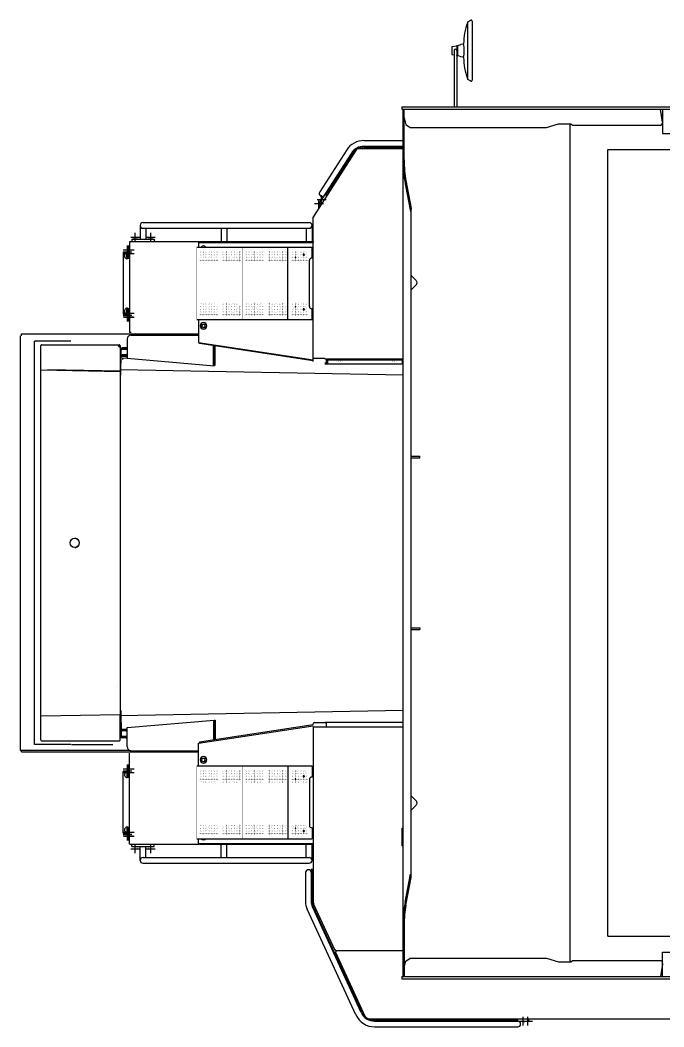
# Model space of a CAD drawing. Extents: x -633 to 241, y -1 to 752.
# Drawn here: x -196.3 to -50.2, y 380.2 to 608.6 of the extents above; entities that cross this region are included whole.
import ezdxf

# ---------------------------------------------------------------- set-up
doc = ezdxf.new("R2010")
doc.units = 0
doc.header["$LTSCALE"] = 48
doc.header["$PDMODE"] = 2
doc.header["$PDSIZE"] = -0.01
doc.linetypes.add('CENTERLINE', pattern=[1.25, 1, -0.0625, 0.125, -0.0625])
doc.linetypes.add('PHANTOM', pattern=[1.1875, 0.75, -0.0625, 0.125, -0.0625, 0.125, -0.0625])
for name, color, linetype in [('0A537428______2_____', 1, 'CONTINUOUS'), ('0A537428______3_____', 1, 'CONTINUOUS'), ('0A537428____________', 1, 'CONTINUOUS'), ('10', 7, 'CONTINUOUS')]:
    doc.layers.add(name, color=color, linetype=linetype)

# ---------------------------------------------------------------- blocks, each defined once
blk = doc.blocks.new('*U243')
at = {"layer": '0A537428______2_____', "color": 6, "linetype": 'CONTINUOUS'}
blk.add_circle((0, 0), 1, dxfattribs=at)
blk = doc.blocks.new('*U242', base_point=(23.00992, 26.580971))
at = {"layer": '0A537428______2_____', "color": 6, "linetype": 'CONTINUOUS'}
blk.add_arc((23.00992, 26.580971), 0.042404, 0, 180.70577, dxfattribs=at)
blk = doc.blocks.new('DRW4_DET-5')
at = {"layer": '0A537428______2_____', "color": 190, "linetype": 'CENTERLINE', "const_width": 0.0125}
for points in [[(0.25, 0), (-0.25, 0)], [(0, 0.25), (0, -0.25)]]:
    blk.add_lwpolyline(points, dxfattribs=at)
at = {"layer": '0A537428______2_____', "color": 190, "linetype": 'PHANTOM', "const_width": 0.0125}
blk.add_lwpolyline([(0.15, 0, 1), (-0.15, 0, 1), (0.15, 0)], format="xyb", dxfattribs=at)
at = {"layer": '0A537428______2_____', "color": 190, "linetype": 'CONTINUOUS', "const_width": 0.02}
blk.add_lwpolyline([(0.06, 0, 1), (-0.06, 0, 1), (0.06, 0)], format="xyb", dxfattribs=at)
blk = doc.blocks.new('DRW4_DET-4')
at = {"layer": '0A537428______2_____', "color": 190, "linetype": 'CONTINUOUS', "const_width": 0.0275}
blk.add_lwpolyline([(0, 0), (-16.5, 0)], dxfattribs=at)
at = {"layer": '0A537428______2_____'}
for p in [(-15.38, -0.86), (-15.38, -1.48), (-15.38, -2.1), (-14.76, -0.86), (-14.76, -1.48), (-14.76, -2.1), (-14.14, -0.86), (-14.14, -1.48), (-14.14, -2.1), (-13.52, -0.86), (-13.52, -1.48), (-13.52, -2.1), (-3.6, -0.86), (-3.6, -1.48), (-3.6, -2.1), (-2.98, -0.86), (-2.98, -1.48), (-2.98, -2.1), (-2.36, -0.86), (-2.36, -1.48), (-2.36, -2.1), (-1.74, -0.86), (-1.74, -1.48), (-1.74, -2.1), (-1.12, -0.86), (-1.12, -1.48), (-1.12, -2.1), (-15.38, -2.72), (-15.38, -3.34), (-15.38, -3.96), (-15.38, -4.58), (-14.76, -2.72), (-14.76, -3.34), (-14.76, -3.96), (-14.76, -4.58), (-14.14, -2.72), (-14.14, -3.34), (-14.14, -3.96), (-14.14, -4.58), (-13.52, -2.72), (-13.52, -3.34), (-13.52, -3.96), (-13.52, -4.58), (-3.6, -2.72), (-3.6, -3.34), (-3.6, -3.96), (-2.98, -2.72), (-2.98, -3.34), (-2.98, -3.96), (-2.98, -4.58), (-2.36, -2.72), (-2.36, -3.34), (-2.36, -3.96), (-2.36, -4.58), (-1.74, -2.72), (-1.74, -3.34), (-1.74, -3.96), (-1.74, -4.58), (-1.12, -2.72), (-1.12, -3.34), (-1.12, -3.96), (-1.12, -4.58)]:
    blk.add_blockref('DRW4_DET-5', p, dxfattribs=at)
blk = doc.blocks.new('DRW4_DET-7')
at = {"layer": '0A537428______2_____', "color": 7, "linetype": 'CONTINUOUS'}
for points, const_width in [([(-0.47, 0.43), (-0.51, 0.37)], 0.02), ([(-0.51, 0.37), (-0.51, -0.37)], 0.02), ([(-0.2, 0.43), (-0.47, 0.43)], 0.02), ([(-0.2, 0.22), (-0.47, 0.22)], 0.02), ([(-0.2, 0.43), (-0.2, -0.43)], 0.02), ([(-0.2, 0.36), (-0.19, 0.36)], 0.02), ([(-0.19, 0.44), (0, 0.44)], 0.0275), ([(-0.19, -0.44), (-0.19, 0.44)], 0.0275), ([(-0.47, -0.43), (-0.51, -0.37)], 0.02), ([(-0.2, -0.22), (-0.47, -0.22)], 0.02), ([(-0.2, -0.43), (-0.47, -0.43)], 0.02), ([(-0.2, -0.36), (-0.19, -0.36)], 0.02), ([(-0.19, -0.44), (0, -0.44)], 0.0275)]:
    blk.add_lwpolyline(points, dxfattribs=dict(at, const_width=const_width))
at = {"layer": '0A537428______2_____', "color": 7, "linetype": 'CONTINUOUS', "const_width": 0.02}
for points in [[(-0.51, 0.32, 0.173443), (-0.47, 0.22)], [(-0.47, 0.22, 0.178822), (-0.47, -0.22)], [(-0.47, -0.22, 0.173443), (-0.51, -0.32)]]:
    blk.add_lwpolyline(points, format="xyb", dxfattribs=at)
at = {"layer": '0A537428______2_____', "color": 2, "linetype": 'CONTINUOUS'}
for p in [(-0.51, 0), (-0.47, 0.43), (-0.2, 0.43), (-0.19, 0.44), (0, 0.44), (-0.47, -0.43), (-0.2, -0.43), (-0.19, -0.44), (0, -0.44)]:
    blk.add_point(p, dxfattribs=at)
blk = doc.blocks.new('DRW4_DET-6')
at = {"layer": '0A537428______2_____', "color": 7, "linetype": 'CONTINUOUS'}
for points, const_width in [([(-0.46, 0.43), (-0.5, 0.37)], 0.02), ([(-0.5, 0.37), (-0.5, -0.37)], 0.02), ([(-0.19, 0.43), (-0.46, 0.43)], 0.02), ([(-0.19, 0.22), (-0.46, 0.22)], 0.02), ([(-0.19, 0.43), (-0.19, -0.43)], 0.02), ([(-0.19, 0.36), (-0.18, 0.36)], 0.02), ([(-0.18, 0.56), (0, 0.56)], 0.0275), ([(-0.18, -0.56), (-0.18, 0.56)], 0.0275), ([(-0.46, -0.43), (-0.5, -0.37)], 0.02), ([(-0.19, -0.22), (-0.46, -0.22)], 0.02), ([(-0.19, -0.43), (-0.46, -0.43)], 0.02), ([(-0.19, -0.36), (-0.18, -0.36)], 0.02), ([(-0.18, -0.56), (0, -0.56)], 0.0275)]:
    blk.add_lwpolyline(points, dxfattribs=dict(at, const_width=const_width))
at = {"layer": '0A537428______2_____', "color": 7, "linetype": 'CONTINUOUS', "const_width": 0.02}
for points in [[(-0.5, 0.32, 0.173443), (-0.46, 0.22)], [(-0.46, 0.22, 0.178822), (-0.46, -0.22)], [(-0.46, -0.22, 0.173443), (-0.5, -0.32)]]:
    blk.add_lwpolyline(points, format="xyb", dxfattribs=at)
at = {"layer": '0A537428______2_____', "color": 2, "linetype": 'CONTINUOUS'}
blk.add_point((-0.5, 0), dxfattribs=at)
blk = doc.blocks.new('*U411', base_point=(26.04853, 23.105571))
at = {"layer": '10', "color": 40, "linetype": 'CONTINUOUS'}
blk.add_arc((26.04853, 23.105571), 0.264442, 225, 270, dxfattribs=at)
blk = doc.blocks.new('*U410', base_point=(26.04853, 23.105571))
at = {"layer": '10', "color": 40, "linetype": 'CONTINUOUS'}
blk.add_arc((26.04853, 23.105571), 0.306087, 225, 270, dxfattribs=at)
blk = doc.blocks.new('*U227', base_point=(23.473143, 24.82248))
at = {"layer": '0A537428______2_____', "color": 6, "linetype": 'CONTINUOUS'}
blk.add_arc((23.473143, 24.82248), 0.02, 47.966339, 89.999982, dxfattribs=at)
blk = doc.blocks.new('*U226')
at = {"layer": '0A537428______2_____', "color": 6, "linetype": 'CONTINUOUS'}
blk.add_circle((0, 0), 1, dxfattribs=at)
blk = doc.blocks.new('*U225', base_point=(23.438745, 24.826564))
at = {"layer": '0A537428______2_____', "color": 6, "linetype": 'CONTINUOUS'}
blk.add_arc((23.438745, 24.826564), 0.0156, 180.00009, 270.00002, dxfattribs=at)
blk = doc.blocks.new('*U224', base_point=(23.438745, 24.831793))
at = {"layer": '0A537428______2_____', "color": 6, "linetype": 'CONTINUOUS'}
blk.add_arc((23.438745, 24.831793), 0.0156, 180.00009, 270.00002, dxfattribs=at)
blk = doc.blocks.new('*U223', base_point=(23.438745, 24.831793))
at = {"layer": '0A537428______2_____', "color": 6, "linetype": 'CONTINUOUS'}
blk.add_arc((23.438745, 24.831793), 0.0076, 180.00015, 270.00007, dxfattribs=at)
blk = doc.blocks.new('*U222', base_point=(23.473145, 24.812766))
at = {"layer": '0A537428______2_____', "color": 6, "linetype": 'CONTINUOUS'}
blk.add_arc((23.473145, 24.812766), 0.02, 269.99996, 312.02473, dxfattribs=at)
blk = doc.blocks.new('*U221', base_point=(23.473143, 24.81451))
at = {"layer": '0A537428______2_____', "color": 6, "linetype": 'CONTINUOUS'}
blk.add_arc((23.473143, 24.81451), 0.02, 47.9664, 89.999982, dxfattribs=at)
blk = doc.blocks.new('*U220', base_point=(23.473143, 24.886975))
at = {"layer": '0A537428______2_____', "color": 6, "linetype": 'CONTINUOUS'}
blk.add_arc((23.473143, 24.886975), 0.02, 47.965826, 89.999982, dxfattribs=at)
blk = doc.blocks.new('*U219')
at = {"layer": '0A537428______2_____', "color": 6, "linetype": 'CONTINUOUS'}
blk.add_circle((0, 0), 1, dxfattribs=at)
blk = doc.blocks.new('*U218', base_point=(23.438745, 24.891059))
at = {"layer": '0A537428______2_____', "color": 6, "linetype": 'CONTINUOUS'}
blk.add_arc((23.438745, 24.891059), 0.0156, 180.00009, 270.00002, dxfattribs=at)
blk = doc.blocks.new('*U217', base_point=(23.438745, 24.896288))
at = {"layer": '0A537428______2_____', "color": 6, "linetype": 'CONTINUOUS'}
blk.add_arc((23.438745, 24.896288), 0.0156, 180.00009, 270.00002, dxfattribs=at)
blk = doc.blocks.new('*U216', base_point=(23.438745, 24.896288))
at = {"layer": '0A537428______2_____', "color": 6, "linetype": 'CONTINUOUS'}
blk.add_arc((23.438745, 24.896288), 0.0076, 180.00015, 270.00007, dxfattribs=at)
blk = doc.blocks.new('*U215', base_point=(23.473145, 24.877262))
at = {"layer": '0A537428______2_____', "color": 6, "linetype": 'CONTINUOUS'}
blk.add_arc((23.473145, 24.877262), 0.02, 269.99996, 312.02524, dxfattribs=at)
blk = doc.blocks.new('*U214', base_point=(23.473143, 24.879005))
at = {"layer": '0A537428______2_____', "color": 6, "linetype": 'CONTINUOUS'}
blk.add_arc((23.473143, 24.879005), 0.02, 47.965891, 89.999982, dxfattribs=at)
blk = doc.blocks.new('*U244', base_point=(23.38414, 25.300975))
at = {"layer": '0A537428______2_____', "color": 6, "linetype": 'CONTINUOUS'}
blk.add_arc((23.38414, 25.300975), 0.02, 0.0000001, 0.8840264, dxfattribs=at)
blk = doc.blocks.new('*U213', base_point=(23.384095, 25.300972))
at = {"layer": '0A537428______2_____', "color": 6, "linetype": 'CONTINUOUS'}
blk.add_arc((23.384095, 25.300972), 0.02, 0, 0.88403, dxfattribs=at)
blk = doc.blocks.new('*U416', base_point=(26.087621, 24.22133))
at = {"layer": '0A537428____________', "color": 40, "linetype": 'CONTINUOUS'}
blk.add_arc((26.087621, 24.22133), 0.028424, 203.17017, 225.00005, dxfattribs=at)
blk = doc.blocks.new('*U415', base_point=(26.089114, 24.22133))
at = {"layer": '0A537428____________', "color": 40, "linetype": 'CONTINUOUS'}
blk.add_arc((26.089114, 24.22133), 0.0276, 66.832563, 113.16895, dxfattribs=at)
blk = doc.blocks.new('*U414', base_point=(26.087621, 24.22133))
at = {"layer": '0A537428____________', "color": 40, "linetype": 'CONTINUOUS'}
blk.add_arc((26.087621, 24.22133), 0.028424, 134.99995, 156.8295, dxfattribs=at)
blk = doc.blocks.new('DRW4_DET-3')
at = {"layer": '0A537428______2_____', "color": 7, "linetype": 'CONTINUOUS', "const_width": 0.02}
for points in [[(-0.47, 0.07), (-0.61, -0.15)], [(-0.57, 0.15), (-0.47, 0.3)], [(0.37, -0.45), (-0.57, 0.15)], [(-0.47, 0.07), (0.26, -0.4)], [(-0.4, 0.03), (-0.4, 0.04)], [(-0.61, -0.15), (-0.58, -0.22)], [(-0.58, -0.22), (0.04, -0.62)], [(-0.29, -0.05), (-0.43, -0.27)], [(0.08, -0.28), (-0.07, -0.5)], [(0.12, -0.62), (0.04, -0.62)], [(0.26, -0.4), (0.12, -0.62)], [(0.37, -0.45), (0.47, -0.3)]]:
    blk.add_lwpolyline(points, dxfattribs=at)
for points in [[(-0.54, -0.24, 0.173443), (-0.43, -0.27)], [(-0.43, -0.27, 0.181958), (-0.07, -0.5)], [(-0.07, -0.51, 0.260938), (0.06, -0.62)]]:
    blk.add_lwpolyline(points, format="xyb", dxfattribs=at)
at = {"layer": '0A537428______2_____', "color": 2, "linetype": 'CONTINUOUS'}
for p in [(-0.47, 0.3), (0.47, -0.3)]:
    blk.add_point(p, dxfattribs=at)
blk = doc.blocks.new('*U241', base_point=(23.473143, 28.339463))
at = {"layer": '0A537428______2_____', "color": 6, "linetype": 'CONTINUOUS'}
blk.add_arc((23.473143, 28.339463), 0.02, 270.00002, 312.03366, dxfattribs=at)
blk = doc.blocks.new('*U240')
at = {"layer": '0A537428______2_____', "color": 6, "linetype": 'CONTINUOUS'}
blk.add_circle((0, 0), 1, dxfattribs=at)
blk = doc.blocks.new('*U239', base_point=(23.438745, 28.335378))
at = {"layer": '0A537428______2_____', "color": 6, "linetype": 'CONTINUOUS'}
blk.add_arc((23.438745, 28.335378), 0.0156, 89.999965, 179.99989, dxfattribs=at)
blk = doc.blocks.new('*U238', base_point=(23.438745, 28.330149))
at = {"layer": '0A537428______2_____', "color": 6, "linetype": 'CONTINUOUS'}
blk.add_arc((23.438745, 28.330149), 0.0156, 89.999965, 179.99989, dxfattribs=at)
blk = doc.blocks.new('*U237', base_point=(23.438745, 28.330149))
at = {"layer": '0A537428______2_____', "color": 6, "linetype": 'CONTINUOUS'}
blk.add_arc((23.438745, 28.330149), 0.0076, 89.99991, 179.99984, dxfattribs=at)
blk = doc.blocks.new('*U236', base_point=(23.473145, 28.349176))
at = {"layer": '0A537428______2_____', "color": 6, "linetype": 'CONTINUOUS'}
blk.add_arc((23.473145, 28.349176), 0.02, 47.975262, 90.000037, dxfattribs=at)
blk = doc.blocks.new('*U235', base_point=(23.473143, 28.347432))
at = {"layer": '0A537428______2_____', "color": 6, "linetype": 'CONTINUOUS'}
blk.add_arc((23.473143, 28.347432), 0.02, 270.00002, 312.0336, dxfattribs=at)
blk = doc.blocks.new('*U234', base_point=(23.473143, 28.274967))
at = {"layer": '0A537428______2_____', "color": 6, "linetype": 'CONTINUOUS'}
blk.add_arc((23.473143, 28.274967), 0.02, 270.00002, 312.03418, dxfattribs=at)
blk = doc.blocks.new('*U233')
at = {"layer": '0A537428______2_____', "color": 6, "linetype": 'CONTINUOUS'}
blk.add_circle((0, 0), 1, dxfattribs=at)
blk = doc.blocks.new('*U232', base_point=(23.438745, 28.270883))
at = {"layer": '0A537428______2_____', "color": 6, "linetype": 'CONTINUOUS'}
blk.add_arc((23.438745, 28.270883), 0.0156, 89.999965, 179.99989, dxfattribs=at)
blk = doc.blocks.new('*U231', base_point=(23.438745, 28.265654))
at = {"layer": '0A537428______2_____', "color": 6, "linetype": 'CONTINUOUS'}
blk.add_arc((23.438745, 28.265654), 0.0156, 89.999965, 179.99989, dxfattribs=at)
blk = doc.blocks.new('*U230', base_point=(23.438745, 28.265654))
at = {"layer": '0A537428______2_____', "color": 6, "linetype": 'CONTINUOUS'}
blk.add_arc((23.438745, 28.265654), 0.0076, 89.99991, 179.99984, dxfattribs=at)
blk = doc.blocks.new('*U229', base_point=(23.473145, 28.28468))
at = {"layer": '0A537428______2_____', "color": 6, "linetype": 'CONTINUOUS'}
blk.add_arc((23.473145, 28.28468), 0.02, 47.974754, 90.000037, dxfattribs=at)
blk = doc.blocks.new('*U228', base_point=(23.473143, 28.282937))
at = {"layer": '0A537428______2_____', "color": 6, "linetype": 'CONTINUOUS'}
blk.add_arc((23.473143, 28.282937), 0.02, 270.00002, 312.03411, dxfattribs=at)
blk = doc.blocks.new('DRW4_DET-2')
at = {"layer": '0A537428______2_____', "color": 4, "linetype": 'CONTINUOUS', "const_width": 0.0275}
for points in [[(0.83, 0.4), (0.39, 0.4)], [(0.83, -0.41), (0.83, 0.4)], [(0.83, -0.41), (0.39, -0.41)]]:
    blk.add_lwpolyline(points, dxfattribs=at)
blk.add_lwpolyline([(0.76, -0.41, 0.193152), (0.76, 0.4)], format="xyb", dxfattribs=at)
blk = doc.blocks.new('*U419', base_point=(26.087631, 28.941535))
at = {"layer": '0A537428____________', "color": 40, "linetype": 'CONTINUOUS'}
blk.add_arc((26.087631, 28.941535), 0.028424, 134.99995, 156.82983, dxfattribs=at)
blk = doc.blocks.new('*U418', base_point=(26.089125, 28.941535))
at = {"layer": '0A537428____________', "color": 40, "linetype": 'CONTINUOUS'}
blk.add_arc((26.089125, 28.941535), 0.0276, 66.831051, 113.16744, dxfattribs=at)
blk = doc.blocks.new('*U417', base_point=(26.087631, 28.941535))
at = {"layer": '0A537428____________', "color": 40, "linetype": 'CONTINUOUS'}
blk.add_arc((26.087631, 28.941535), 0.028424, 203.1705, 225.00005, dxfattribs=at)
blk = doc.blocks.new('*U413', base_point=(26.04853, 30.056384))
at = {"layer": '10', "color": 40, "linetype": 'CONTINUOUS'}
blk.add_arc((26.04853, 30.056384), 0.264442, 90, 135, dxfattribs=at)
blk = doc.blocks.new('*U412', base_point=(26.04853, 30.056384))
at = {"layer": '10', "color": 40, "linetype": 'CONTINUOUS'}
blk.add_arc((26.04853, 30.056384), 0.306087, 90, 135, dxfattribs=at)
blk = doc.blocks.new('*U245', base_point=(26.433315, 31.048299))
at = {"layer": '0A537428______2_____', "color": 230, "linetype": 'CONTINUOUS'}
blk.add_arc((26.433315, 31.048299), 0.037795, 179.99998, 359.99998, dxfattribs=at)

msp = doc.modelspace()

# ---------------------------------------------------------------- linework, layer by layer
at = {"layer": '0A537428______2_____', "color": 230, "linetype": 'CONTINUOUS'}
for points in [[(-94.8, 608.03, 0.079516), (-95.66, 603.3)], [(-94.69, 608.28, 0.28011), (-94.8, 608.1)], [(-93.73, 608.45, 0.562365), (-94.02, 608.63)], [(-96.32, 603.1, 0.314221), (-96.29, 603.13)], [(-95.78, 603.22, 0.406904), (-95.66, 603.34)], [(-95.66, 600.15, 0.1), (-95.66, 603.3)], [(-97.2, 601.73, 1), (-97.83, 601.73)], [(-97.16, 602.74, 0.450474), (-97.23, 602.8)], [(-97.2, 600.66, 0.317703), (-97.16, 600.71)], [(-96.96, 602.86, 0.31422), (-97.04, 602.75)], [(-97.04, 600.71, 0.31422), (-96.96, 600.6)], [(-96.29, 600.32, 0.314221), (-96.32, 600.36)], [(-95.66, 600.12, 0.406904), (-95.78, 600.23)], [(-95.66, 600.15, 0.079516), (-94.8, 595.43)], [(-94.8, 595.35, 0.28011), (-94.69, 595.18)], [(-94.02, 594.83, 0.562365), (-93.73, 595.01)], [(-118.27, 581.33, 0.255198), (-122.18, 579.2)], [(-118.27, 580.04, 0.255198), (-121.09, 578.5)], [(-118.27, 579.84, 0.255198), (-120.92, 578.39)], [(-128.31, 569.66, 0.99998), (-127.22, 568.96)], [(-130.22, 415.24, 1), (-131.52, 415.24)], [(-131.52, 408.72, 0.099786), (-131.16, 406.92)], [(-130.22, 408.72, 0.09823), (-129.97, 407.44)], [(-130.03, 408.71, 0.108591), (-129.74, 407.41)], [(-120.09, 382.94, 0.292467), (-115.86, 380.24)], [(-118.91, 383.49, 0.292467), (-115.86, 381.54)], [(-118.72, 383.55, 0.291631), (-115.89, 381.74)], [(-83.37, 380.24, 1), (-83.37, 381.54)]]:
    msp.add_lwpolyline(points, format="xyb", dxfattribs=at)
for points in [[(-94.8, 608.1), (-94.8, 595.35)], [(-94.69, 608.28), (-94.02, 608.63)], [(-93.73, 608.45), (-93.73, 595.01)], [(-96.96, 602.86), (-96.32, 603.1)], [(-95.78, 603.22), (-96.29, 603.11)], [(-98.28, 602.67), (-97.23, 602.8)], [(-97.83, 600.73), (-98.28, 600.78)], [(-97.83, 601.73), (-97.83, 588.88)], [(-97.2, 601.73), (-97.2, 588.88)], [(-97.16, 602.74), (-97.16, 600.71)], [(-97.04, 602.5), (-97.16, 602.5)], [(-97.04, 600.96), (-97.16, 600.96)], [(-97.04, 602.75), (-97.04, 600.71)], [(-96.32, 600.36), (-96.96, 600.6)], [(-95.78, 600.23), (-96.29, 600.35)], [(-94.02, 594.83), (-94.69, 595.18)], [(-118.27, 581.33), (-109.35, 581.33)], [(-119.9, 579.45), (-129.72, 564.13)], [(-121.09, 578.5), (-128.57, 566.86)], [(-122.18, 579.2), (-128.31, 569.66)], [(-120.92, 578.39), (-127.05, 568.85)], [(-119.75, 579.36), (-119.9, 579.45)], [(-119.75, 579.54), (-109.35, 579.54)], [(-119.75, 579.36), (-119.75, 579.54)], [(-118.64, 579.82), (-118.64, 579.54)], [(-118.27, 580.04), (-109.35, 580.04)], [(-118.27, 579.84), (-109.35, 579.84)], [(-113.64, 579.84), (-113.64, 579.54)], [(-127.05, 568.85), (-127.22, 568.96)], [(-125.7, 570.96), (-125.45, 570.79)], [(-128.57, 566.86), (-128.15, 566.59)], [(-129.75, 531.55), (-129.75, 564.04)], [(-129.75, 564.04), (-129.57, 564.04)], [(-129.57, 564.04), (-129.72, 564.13)], [(-127.14, 531.77), (-109.35, 531.77)], [(-126.75, 530.83), (-127.14, 530.83)], [(-126.75, 530.83), (-126.75, 531.77)], [(-126.56, 531.77), (-126.56, 530.7)], [(-126.56, 531.57), (-109.56, 531.57)], [(-109.56, 531.77), (-109.56, 530.7)], [(-129.75, 448.32), (-109.35, 448.32)], [(-129.72, 408.15), (-129.72, 448.32)], [(-130.22, 415.99), (-130.22, 408.72)], [(-130.22, 415.99), (-129.73, 415.99)], [(-130.03, 415.99), (-130.03, 408.71)], [(-131.52, 415.24), (-131.52, 408.72)], [(-130.03, 410.99), (-129.73, 410.99)], [(-120.09, 382.94), (-131.16, 406.92)], [(-118.91, 383.49), (-129.97, 407.44)], [(-118.72, 383.55), (-129.74, 407.41)], [(-129.72, 408.15), (-129.53, 408.15)], [(-129.53, 408.15), (-129.71, 408.07)], [(-129.71, 408.07), (-124.9, 397.67)], [(-124.73, 397.75), (-124.9, 397.67)], [(-124.73, 397.56), (-124.73, 397.75)], [(-124.73, 397.56), (-109.35, 397.56)], [(-124.56, 397.54), (-109.35, 397.54)], [(-124.56, 397.34), (-124.56, 397.54)], [(-124.56, 397.34), (-124.74, 397.26)], [(-117.89, 382.47), (-124.74, 397.26)], [(-117.22, 382.04), (-46.25, 382.04)], [(-115.89, 381.74), (-83.37, 381.74)], [(-115.86, 381.54), (-80.87, 381.54)], [(-114.12, 381.74), (-114.12, 382.04)], [(-109.12, 381.74), (-109.12, 382.04)], [(-85.87, 381.74), (-85.87, 382.04)], [(-83.37, 381.54), (-83.37, 381.74)], [(-80.87, 381.54), (-80.87, 382.04)], [(-115.86, 380.24), (-83.37, 380.24)]]:
    msp.add_lwpolyline(points, dxfattribs=at)
at = {"layer": '0A537428______2_____', "color": 6, "linetype": 'CONTINUOUS'}
for points in [[(-168.39, 562.72, 0.999999), (-168.39, 561.42)], [(-130.7, 561.42, 1), (-130.7, 562.72)], [(-154.11, 557.17, 0.447239), (-155.23, 557.17)], [(-171.93, 555.77, 1.390087), (-171.66, 554.61)], [(-172.01, 555.61, 0.344557), (-172.01, 555.39)], [(-172.01, 555.39, 0.181958), (-172.01, 554.96)], [(-131.93, 555.59, 1), (-131.93, 555.28, 1), (-131.93, 555.59)], [(-131.93, 555.49, 1), (-131.93, 555.37, 1), (-131.93, 555.49)], [(-172.01, 554.96, 0.173444), (-172.05, 554.85)], [(-133.79, 554.87, 1), (-133.79, 554.75, 1), (-133.79, 554.87)], [(-130.12, 554.67, 0.414214), (-130.62, 554.17)], [(-133.79, 543.71, 1), (-133.79, 543.59, 1), (-133.79, 543.71)], [(-130.62, 543.67, 0.414214), (-130.12, 543.17)], [(-171.73, 543.22, 1.298511), (-171.93, 542.02)], [(-172.01, 543.11, 0.344557), (-172.01, 542.89)], [(-172.01, 542.89, 0.181958), (-172.01, 542.46)], [(-172.01, 542.46, 0.173444), (-172.05, 542.35)], [(-131.93, 543.19, 1), (-131.93, 542.88, 1), (-131.93, 543.19)], [(-131.93, 543.09, 1), (-131.93, 542.97, 1), (-131.93, 543.09)], [(-154.67, 540.04, 1), (-154.67, 538.54, 1), (-154.67, 540.04)], [(-154.69, 539.67, 1), (-154.65, 538.92, 1), (-154.69, 539.67)], [(-171.07, 537.19, 0.414214), (-171.95, 536.31)], [(-191.36, 534.98, 0.414214), (-191.61, 534.73)], [(-174.04, 534.98, 0.414214), (-173.54, 534.48)], [(-173.54, 534.73, 0.414214), (-173.79, 534.98)], [(-173.65, 534.75, 0.414214), (-173.77, 534.87)], [(-129.5, 449.26, 0.388503), (-129.85, 448.88)], [(-191.61, 445.36, 0.414214), (-191.36, 445.11)], [(-173.79, 445.11, 0.414214), (-173.54, 445.36)], [(-171.95, 443.78, 0.414214), (-171.07, 442.9)], [(-154.67, 441.55, 1), (-154.67, 440.05, 1), (-154.67, 441.55)], [(-171.93, 438.07, 1.298511), (-171.73, 436.88)], [(-172.05, 437.74, 0.173443), (-172.01, 437.63)], [(-172.01, 437.63, 0.181958), (-172.01, 437.2)], [(-172.01, 437.2, 0.344557), (-172.01, 436.98)], [(-133.79, 436.5, 1), (-133.79, 436.38, 1), (-133.79, 436.5)], [(-131.93, 437.21, 1), (-131.93, 436.9, 1), (-131.93, 437.21)], [(-131.93, 437.12, 1), (-131.93, 437, 1), (-131.93, 437.12)], [(-130.12, 436.92, 0.414214), (-130.62, 436.42)], [(-171.66, 425.48, 1.390087), (-171.93, 424.32)], [(-172.05, 425.24, 0.173443), (-172.01, 425.13)], [(-172.01, 425.13, 0.181958), (-172.01, 424.7)], [(-133.79, 425.34, 1), (-133.79, 425.22, 1), (-133.79, 425.34)], [(-130.62, 425.92, 0.414214), (-130.12, 425.42)], [(-172.01, 424.7, 0.344557), (-172.01, 424.48)], [(-155.23, 422.92, 0.447214), (-154.11, 422.92)], [(-131.93, 424.81, 1), (-131.93, 424.5, 1), (-131.93, 424.81)], [(-131.93, 424.72, 1), (-131.93, 424.6, 1), (-131.93, 424.72)], [(-168.39, 418.67, 0.999999), (-168.39, 417.37)], [(-130.7, 417.37, 1), (-130.7, 418.67)]]:
    msp.add_lwpolyline(points, format="xyb", dxfattribs=at)
for points in [[(-169.04, 562.07), (-169.04, 558.92)], [(-168.39, 562.72), (-130.7, 562.72)], [(-130.05, 562.07), (-130.05, 558.42)], [(-168.39, 561.42), (-130.7, 561.42)], [(-167.74, 561.42), (-167.74, 558.92)], [(-150.66, 561.42), (-150.66, 558.42)], [(-149.36, 561.42), (-149.36, 558.42)], [(-131.35, 561.42), (-131.35, 558.42)], [(-171.42, 558.42), (-171.42, 537.75)], [(-171.41, 558.42), (-155.72, 558.42)], [(-170.89, 558.92), (-165.89, 558.92)], [(-170.89, 558.92), (-170.89, 558.42)], [(-165.89, 558.92), (-165.89, 558.42)], [(-155.8, 558.23), (-129.75, 558.23)], [(-155.8, 558.23), (-155.8, 557.17)], [(-155.61, 558.42), (-129.82, 558.42)], [(-155.61, 558.42), (-155.61, 558.23)], [(-129.82, 558.42), (-129.82, 558.23)], [(-172.87, 555.92), (-172.87, 541.92)], [(-172.87, 555.92), (-171.93, 555.92)], [(-172.01, 555.61), (-172.05, 555.54)], [(-172.05, 554.81), (-172.05, 555.53)], [(-171.74, 555.61), (-172.01, 555.61)], [(-171.74, 555.39), (-172.01, 555.39)], [(-171.74, 554.74), (-171.74, 555.61)], [(-171.74, 555.53), (-171.73, 555.53)], [(-171.73, 555.68), (-171.73, 554.61)], [(-171.55, 555.67), (-171.55, 554.61)], [(-171.42, 555.59), (-171.55, 555.59)], [(-156.17, 557.17), (-130, 557.17)], [(-135.5, 540.67), (-135.5, 557.17)], [(-130, 554.67), (-130, 557.17)], [(-172.01, 554.74), (-172.05, 554.81)], [(-171.74, 554.96), (-172.01, 554.96)], [(-171.74, 554.74), (-172.01, 554.74)], [(-171.74, 554.82), (-171.73, 554.82)], [(-171.73, 554.61), (-171.55, 554.61)], [(-171.42, 554.75), (-171.55, 554.75)], [(-130.62, 543.67), (-130.62, 554.17)], [(-130, 554.67), (-130.12, 554.67)], [(-171.93, 541.92), (-172.87, 541.92)], [(-172.01, 543.11), (-172.05, 543.04)], [(-172.05, 542.31), (-172.05, 543.03)], [(-172.01, 542.24), (-172.05, 542.31)], [(-171.74, 543.11), (-172.01, 543.11)], [(-171.74, 542.89), (-172.01, 542.89)], [(-171.74, 542.46), (-172.01, 542.46)], [(-171.74, 542.24), (-172.01, 542.24)], [(-171.74, 542.24), (-171.74, 543.11)], [(-171.74, 543.03), (-171.73, 543.03)], [(-171.74, 542.32), (-171.73, 542.32)], [(-171.73, 543.23), (-171.55, 543.23)], [(-171.73, 543.23), (-171.73, 542.17)], [(-171.55, 543.23), (-171.55, 542.17)], [(-171.42, 543.09), (-171.55, 543.09)], [(-171.42, 542.25), (-171.55, 542.25)], [(-130, 543.17), (-130.12, 543.17)], [(-130, 540.67), (-130, 543.17)], [(-135.5, 540.67), (-156.17, 540.67)], [(-155.8, 540.67), (-155.8, 535.49)], [(-155.1, 539.29), (-154.89, 539.67)], [(-154.89, 538.92), (-155.1, 539.29)], [(-154.89, 539.67), (-154.45, 539.67)], [(-154.24, 539.29), (-154.45, 539.67)], [(-154.45, 538.92), (-154.24, 539.29)], [(-130, 540.67), (-135.5, 540.67)], [(-196.27, 537.05), (-196.27, 443.05)], [(-195.96, 537.44), (-155.8, 537.44)], [(-195.96, 537.05), (-195.96, 537.44)], [(-171.1, 537.75), (-171.42, 537.75)], [(-171.07, 537.19), (-155.8, 537.19)], [(-154.89, 538.92), (-154.45, 538.92)], [(-193.03, 444.3), (-193.03, 535.8)], [(-184.78, 535.8), (-193.03, 535.8)], [(-191.61, 445.36), (-191.61, 534.73)], [(-191.36, 534.98), (-173.79, 534.98)], [(-174.02, 534.87), (-173.77, 534.87)], [(-173.65, 534.75), (-173.65, 534.49)], [(-173.54, 534.73), (-173.54, 525.91)], [(-171.95, 536.31), (-171.95, 531.95)], [(-155.8, 535.49), (-129.75, 531.55)], [(-155.61, 535.26), (-155.61, 535.46)], [(-129.82, 531.36), (-155.61, 535.26)], [(-152.43, 530.26), (-152.43, 534.78)], [(-152.28, 530.25), (-152.28, 534.83)], [(-152.03, 530.26), (-152.03, 534.72)], [(-173.34, 532.63), (-173.34, 533.77)], [(-172.29, 534.29), (-173.15, 534.29)], [(-172.29, 534.16), (-173.15, 534.16)], [(-172.29, 533.96), (-173.15, 533.96)], [(-172.29, 532.68), (-173.15, 532.68)], [(-172.29, 532.55), (-173.15, 532.55)], [(-172.29, 532.35), (-173.15, 532.35)], [(-173.59, 531.87), (-173.54, 531.87)], [(-173.34, 530.81), (-173.54, 530.81)], [(-173.52, 531.92), (-173.52, 528.08)], [(-173.34, 530.81), (-173.34, 532.16)], [(-173.05, 532.04), (-173.08, 531.65)], [(-173.05, 532.04), (-171.95, 531.95)], [(-171.95, 531.95), (-152.28, 530.25)], [(-129.76, 531.19), (-129.76, 531.55)], [(-129.75, 531.92), (-127.14, 531.92)], [(-127.14, 530.7), (-109.35, 530.7)], [(-191.61, 529.3), (-173.54, 528.96)], [(-173.65, 528.97), (-189.99, 529.28)], [(-109.35, 528.08), (-173.54, 529.3)], [(-173.54, 528.96), (-173.54, 451.13)], [(-173.65, 525.91), (-173.54, 525.91)], [(-191.61, 450.79), (-173.54, 451.13)], [(-109.35, 452.01), (-173.54, 450.79)], [(-173.54, 445.36), (-173.54, 451.13)], [(-173.52, 448.17), (-173.52, 452.01)], [(-173.32, 448.17), (-173.32, 452.01)], [(-173.34, 449.28), (-173.54, 449.28)], [(-173.34, 449.28), (-173.34, 447.93)], [(-172.29, 447.74), (-173.15, 447.74)], [(-171.95, 448.14), (-152.28, 449.84)], [(-171.95, 443.78), (-171.95, 448.14)], [(-155.8, 444.6), (-129.75, 448.54)], [(-129.82, 448.73), (-155.61, 444.83)], [(-152.43, 449.83), (-152.43, 445.31)], [(-152.28, 449.84), (-152.28, 445.26)], [(-152.28, 449.83), (-152.03, 449.83)], [(-152.03, 449.83), (-152.03, 445.37)], [(-129.85, 448.72), (-129.85, 448.88)], [(-129.5, 449.26), (-126.85, 449.26)], [(-127.14, 449.39), (-109.35, 449.39)], [(-126.85, 449.26), (-126.85, 448.32)], [(-173.34, 447.46), (-173.34, 446.32)], [(-172.29, 447.54), (-173.15, 447.54)], [(-172.29, 447.41), (-173.15, 447.41)], [(-172.29, 446.13), (-173.15, 446.13)], [(-172.29, 445.93), (-173.15, 445.93)], [(-172.29, 445.8), (-173.15, 445.8)], [(-184.78, 444.3), (-193.03, 444.3)], [(-191.36, 445.11), (-173.79, 445.11)], [(-184.65, 444.3), (-175.26, 444.3)], [(-155.8, 439.42), (-155.8, 444.6)], [(-155.61, 444.83), (-155.61, 444.63)], [(-196.27, 443.05), (-171.55, 443.05)], [(-195.96, 442.65), (-195.96, 443.05)], [(-195.96, 442.65), (-155.8, 442.65)], [(-171.42, 421.67), (-171.42, 442.34)], [(-171.07, 442.9), (-155.8, 442.9)], [(-155.1, 440.8), (-154.89, 441.17)], [(-154.89, 441.17), (-154.45, 441.17)], [(-154.24, 440.8), (-154.45, 441.17)], [(-135.5, 439.42), (-156.17, 439.42)], [(-154.89, 440.42), (-155.1, 440.8)], [(-154.89, 440.42), (-154.45, 440.42)], [(-154.45, 440.42), (-154.24, 440.8)], [(-135.5, 439.42), (-135.5, 422.92)], [(-130, 439.42), (-135.5, 439.42)], [(-130, 439.42), (-130, 436.92)], [(-172.87, 424.17), (-172.87, 438.17)], [(-171.93, 438.17), (-172.87, 438.17)], [(-172.01, 437.85), (-172.05, 437.78)], [(-172.05, 437.78), (-172.05, 437.06)], [(-172.01, 436.98), (-172.05, 437.05)], [(-171.74, 437.85), (-172.01, 437.85)], [(-171.74, 437.63), (-172.01, 437.63)], [(-171.74, 437.2), (-172.01, 437.2)], [(-171.74, 436.98), (-172.01, 436.98)], [(-171.74, 437.85), (-171.74, 436.98)], [(-171.74, 437.77), (-171.73, 437.77)], [(-171.74, 437.06), (-171.73, 437.06)], [(-171.73, 436.86), (-171.73, 437.92)], [(-171.73, 436.86), (-171.55, 436.86)], [(-171.55, 436.86), (-171.55, 437.92)], [(-171.42, 437.84), (-171.55, 437.84)], [(-171.42, 437), (-171.55, 437)], [(-130.62, 436.42), (-130.62, 425.92)], [(-130, 436.92), (-130.12, 436.92)], [(-172.01, 425.35), (-172.05, 425.28)], [(-172.05, 425.28), (-172.05, 424.56)], [(-171.74, 425.35), (-172.01, 425.35)], [(-171.74, 425.13), (-172.01, 425.13)], [(-171.74, 425.35), (-171.74, 424.48)], [(-171.74, 425.27), (-171.73, 425.27)], [(-171.73, 424.41), (-171.73, 425.48)], [(-171.73, 425.48), (-171.55, 425.48)], [(-171.55, 424.42), (-171.55, 425.48)], [(-171.42, 425.34), (-171.55, 425.34)], [(-130, 425.42), (-130.12, 425.42)], [(-130, 425.42), (-130, 422.92)], [(-172.87, 424.17), (-171.93, 424.17)], [(-172.01, 424.48), (-172.05, 424.55)], [(-171.74, 424.7), (-172.01, 424.7)], [(-171.74, 424.48), (-172.01, 424.48)], [(-171.74, 424.56), (-171.73, 424.56)], [(-171.42, 424.5), (-171.55, 424.5)], [(-156.17, 422.92), (-130, 422.92)], [(-155.8, 421.86), (-155.8, 422.92)], [(-171.41, 421.67), (-155.72, 421.67)], [(-170.89, 421.17), (-170.89, 421.67)], [(-170.89, 421.17), (-165.89, 421.17)], [(-169.04, 418.02), (-169.04, 421.17)], [(-167.74, 418.67), (-167.74, 421.17)], [(-165.89, 421.17), (-165.89, 421.67)], [(-155.8, 421.86), (-129.75, 421.86)], [(-155.61, 421.67), (-155.61, 421.86)], [(-155.61, 421.67), (-129.82, 421.67)], [(-150.66, 418.67), (-150.66, 421.67)], [(-149.36, 418.67), (-149.36, 421.67)], [(-131.35, 418.67), (-131.35, 421.67)], [(-130.05, 418.02), (-130.05, 421.67)], [(-129.82, 421.67), (-129.82, 421.86)], [(-168.39, 418.67), (-130.7, 418.67)], [(-168.39, 417.37), (-130.7, 417.37)]]:
    msp.add_lwpolyline(points, dxfattribs=at)
at = {"layer": '0A537428______3_____', "color": 40, "linetype": 'CONTINUOUS'}
for points in [[(-62.95, 400.8), (-62.95, 579.3)], [(-62.95, 579.3), (-40.38, 579.3)], [(-62.95, 400.8), (-40.38, 400.8)]]:
    msp.add_lwpolyline(points, dxfattribs=at)
at = {"layer": '0A537428____________', "color": 40, "linetype": 'CONTINUOUS'}
for points in [[(-50.51, 588.46), (-50.51, 582.93)], [(-50.51, 582.93), (-38.82, 582.93)], [(-106.42, 549.55), (-107.59, 550.68)], [(-106.42, 548.57), (-107.59, 547.44)], [(-107.59, 509.7), (-105.57, 509.7)], [(-105.57, 509.31), (-105.57, 509.7)], [(-107.59, 509.31), (-105.57, 509.31)], [(-107.59, 470.78), (-105.57, 470.78)], [(-105.57, 470.78), (-105.57, 470.39)], [(-107.59, 470.39), (-105.57, 470.39)], [(-106.42, 431.54), (-107.59, 432.68)], [(-106.42, 430.57), (-107.59, 429.43)], [(-50.51, 397.17), (-38.82, 397.17)], [(-50.51, 391.64), (-50.51, 397.17)]]:
    msp.add_lwpolyline(points, dxfattribs=at)
at = {"layer": '10', "color": 40, "linetype": 'CONTINUOUS'}
for points in [[(-109.68, 588.95), (-21.74, 588.95)], [(-109.68, 588.95), (-109.68, 588.46)], [(-109.68, 588.46), (-21.74, 588.46)], [(-109.35, 391.64), (-109.35, 588.46)], [(-109.35, 588.46), (-71.46, 588.46)], [(-109.15, 576.93), (-109.15, 588.46)], [(-109.15, 586.45), (-109.15, 588.46)], [(-50.51, 585.59), (-51.01, 588.46)], [(-51.01, 588.34), (-51.01, 588.46)], [(-50.51, 585.47), (-51.01, 588.34)], [(-109.15, 586.45), (-108.77, 584.94)], [(-108.77, 584.94), (-107.77, 584.29)], [(-76.84, 584.29), (-74.15, 585.1)], [(-74.15, 585.1), (-71.34, 585.1)], [(-71.46, 394.99), (-71.46, 585.1)], [(-71.34, 585.1), (-70.96, 584.79)], [(-70.96, 584.79), (-50.84, 584.79)], [(-50.84, 584.79), (-50.51, 585.16)], [(-107.77, 584.29), (-76.84, 584.29)], [(-108.92, 571.52), (-107.73, 565.21)], [(-108.78, 572.26), (-107.59, 565.94)], [(-107.59, 565.94), (-107.73, 565.21)], [(-107.59, 414.15), (-107.59, 565.94)], [(-109.58, 421.33), (-109.58, 425.33)], [(-109.58, 425.33), (-109.35, 425.33)], [(-109.58, 421.33), (-109.35, 421.33)], [(-108.92, 408.57), (-107.73, 414.89)], [(-108.78, 407.83), (-107.59, 414.15)], [(-107.59, 414.15), (-107.73, 414.89)], [(-109.15, 403.16), (-109.15, 391.64)], [(-109.15, 393.64), (-108.77, 395.15)], [(-108.77, 395.15), (-107.77, 395.8)], [(-107.77, 395.8), (-76.84, 395.8)], [(-76.84, 395.8), (-74.15, 394.99)], [(-71.34, 394.99), (-70.96, 395.31)], [(-70.96, 395.31), (-50.84, 395.31)], [(-50.84, 395.31), (-50.51, 394.93)], [(-109.15, 391.64), (-109.15, 393.64)], [(-74.15, 394.99), (-71.34, 394.99)], [(-50.53, 394.5), (-51.01, 391.76)], [(-50.51, 394.49), (-51.01, 391.64)], [(-50.51, 394.61), (-50.53, 394.5)], [(-109.68, 391.64), (-21.74, 391.64)], [(-109.68, 391.64), (-109.68, 391.14)], [(-109.68, 391.14), (-21.74, 391.14)], [(-109.35, 391.64), (-71.46, 391.64)], [(-51.01, 391.76), (-51.01, 391.64)]]:
    msp.add_lwpolyline(points, dxfattribs=at)

# ---------------------------------------------------------------- block references
at = {"layer": '0A537428______2_____', "color": 230, "xscale": 25, "yscale": 1.5625, "zscale": 25, "rotation": 270}
msp.add_blockref('*U245', (-98.28, 601.73), dxfattribs=at)
at = {"layer": '0A537428______2_____'}
for name, p, xscale, yscale, zscale, rotation in [('DRW4_DET-3', (-128.17, 567.49), 0.999999975, 0.999999975, 0.999999975, 269.9999), ('DRW4_DET-6', (-170.14, 558.92), 0.9999997, -0.9999997, 0.9999997, 270), ('DRW4_DET-6', (-166.64, 558.92), 0.9999997, -0.9999997, 0.9999997, 270), ('DRW4_DET-4', (-156.17, 540.67), 0.9999997, -0.9999997, 0.9999997, 270), ('DRW4_DET-4', (-151, 540.67), 0.9999997, -0.9999997, 0.9999997, 270), ('DRW4_DET-4', (-145.82, 540.67), 0.9999997, -0.9999997, 0.9999997, 269.99996), ('DRW4_DET-4', (-140.63, 540.67), 0.9999997, -0.9999997, 0.9999997, 269.99996), ('DRW4_DET-5', (-134.41, 556.05), 0.9999997, 0.9999997, 0.9999997, 90), ('DRW4_DET-5', (-134.41, 555.43), 0.9999997, 0.9999997, 0.9999997, 90), ('DRW4_DET-5', (-134.41, 554.81), 0.9999997, 0.9999997, 0.9999997, 90), ('DRW4_DET-5', (-133.79, 556.05), 0.9999997, 0.9999997, 0.9999997, 90), ('DRW4_DET-5', (-133.79, 555.43), 0.9999997, 0.9999997, 0.9999997, 90), ('DRW4_DET-5', (-133.79, 554.81), 0.9999997, 0.9999997, 0.9999997, 90), ('DRW4_DET-5', (-133.17, 556.05), 0.9999997, 0.9999997, 0.9999997, 90), ('DRW4_DET-5', (-133.17, 555.43), 0.9999997, 0.9999997, 0.9999997, 90), ('DRW4_DET-5', (-133.17, 554.81), 0.9999997, -0.9999997, 0.9999997, 270), ('DRW4_DET-5', (-132.55, 556.05), 0.9999997, 0.9999997, 0.9999997, 90), ('DRW4_DET-5', (-132.55, 555.43), 0.9999997, 0.9999997, 0.9999997, 90), ('DRW4_DET-5', (-132.55, 554.81), 0.9999997, 0.9999997, 0.9999997, 90), ('DRW4_DET-5', (-131.93, 556.05), 0.9999997, 0.9999997, 0.9999997, 90), ('DRW4_DET-5', (-131.93, 554.81), 0.9999997, 0.9999997, 0.9999997, 90), ('DRW4_DET-5', (-131.31, 556.05), 0.9999997, 0.9999997, 0.9999997, 90), ('DRW4_DET-5', (-131.31, 555.43), 0.9999997, 0.9999997, 0.9999997, 90), ('DRW4_DET-5', (-131.31, 554.81), 0.9999997, -0.9999997, 0.9999997, 270), ('DRW4_DET-5', (-134.41, 554.19), 0.9999997, 0.9999997, 0.9999997, 90), ('DRW4_DET-5', (-133.79, 554.19), 0.9999997, 0.9999997, 0.9999997, 90), ('DRW4_DET-5', (-133.17, 554.19), 0.9999997, 0.9999997, 0.9999997, 90), ('DRW4_DET-5', (-132.55, 554.19), 0.9999997, 0.9999997, 0.9999997, 90), ('DRW4_DET-5', (-131.93, 554.19), 0.9999997, 0.9999997, 0.9999997, 90), ('DRW4_DET-5', (-131.31, 554.19), 0.9999997, 0.9999997, 0.9999997, 90), ('DRW4_DET-5', (-134.41, 544.27), 0.9999997, -0.9999997, 0.9999997, 270), ('DRW4_DET-5', (-134.41, 543.65), 0.9999997, -0.9999997, 0.9999997, 270), ('DRW4_DET-5', (-133.79, 544.27), 0.9999997, -0.9999997, 0.9999997, 270), ('DRW4_DET-5', (-133.79, 543.65), 0.9999997, -0.9999997, 0.9999997, 270), ('DRW4_DET-5', (-133.17, 544.27), 0.9999997, -0.9999997, 0.9999997, 270), ('DRW4_DET-5', (-133.17, 543.65), 0.9999997, 0.9999997, 0.9999997, 90), ('DRW4_DET-5', (-132.55, 544.27), 0.9999997, -0.9999997, 0.9999997, 270), ('DRW4_DET-5', (-132.55, 543.65), 0.9999997, -0.9999997, 0.9999997, 270), ('DRW4_DET-5', (-131.93, 544.27), 0.9999997, -0.9999997, 0.9999997, 270), ('DRW4_DET-5', (-131.93, 543.65), 0.9999997, -0.9999997, 0.9999997, 270), ('DRW4_DET-5', (-131.31, 544.27), 0.9999997, -0.9999997, 0.9999997, 270), ('DRW4_DET-5', (-131.31, 543.65), 0.9999997, 0.9999997, 0.9999997, 90), ('DRW4_DET-5', (-134.41, 543.03), 0.9999997, -0.9999997, 0.9999997, 270), ('DRW4_DET-5', (-134.41, 542.41), 0.9999997, -0.9999997, 0.9999997, 270), ('DRW4_DET-5', (-134.41, 541.79), 0.9999997, -0.9999997, 0.9999997, 270), ('DRW4_DET-5', (-133.79, 543.03), 0.9999997, -0.9999997, 0.9999997, 270), ('DRW4_DET-5', (-133.79, 542.41), 0.9999997, -0.9999997, 0.9999997, 270), ('DRW4_DET-5', (-133.79, 541.79), 0.9999997, -0.9999997, 0.9999997, 270), ('DRW4_DET-5', (-133.17, 543.03), 0.9999997, -0.9999997, 0.9999997, 270), ('DRW4_DET-5', (-133.17, 542.41), 0.9999997, -0.9999997, 0.9999997, 270), ('DRW4_DET-5', (-133.17, 541.79), 0.9999997, -0.9999997, 0.9999997, 270), ('DRW4_DET-5', (-132.55, 543.03), 0.9999997, -0.9999997, 0.9999997, 270), ('DRW4_DET-5', (-132.55, 542.41), 0.9999997, -0.9999997, 0.9999997, 270), ('DRW4_DET-5', (-132.55, 541.79), 0.9999997, 0.9999997, 0.9999997, 90), ('DRW4_DET-5', (-131.93, 542.41), 0.9999997, -0.9999997, 0.9999997, 270), ('DRW4_DET-5', (-131.93, 541.79), 0.9999997, 0.9999997, 0.9999997, 90), ('DRW4_DET-5', (-131.31, 543.03), 0.9999997, -0.9999997, 0.9999997, 270), ('DRW4_DET-5', (-131.31, 542.41), 0.9999997, -0.9999997, 0.9999997, 270), ('DRW4_DET-5', (-131.31, 541.79), 0.9999997, 0.9999997, 0.9999997, 90), ('DRW4_DET-2', (-124.06, 531.97), 0.999999975, 0.999999975, 0.999999975, 270), ('DRW4_DET-2', (-111.31, 531.97), 0.999999975, 0.999999975, 0.999999975, 270), ('DRW4_DET-7', (-171.42, 438.36), 0.9999997, 0.9999997, 0.9999997, 359.99999), ('DRW4_DET-4', (-156.17, 439.42), 0.9999997, 0.9999997, 0.9999997, 90), ('DRW4_DET-4', (-151, 439.42), 0.9999997, 0.9999997, 0.9999997, 90), ('DRW4_DET-4', (-145.82, 439.42), 0.9999997, 0.9999997, 0.9999997, 90.00004000000001), ('DRW4_DET-4', (-140.63, 439.42), 0.9999997, 0.9999997, 0.9999997, 90.00004000000001), ('DRW4_DET-5', (-134.41, 438.3), 0.9999997, 0.9999997, 0.9999997, 90), ('DRW4_DET-5', (-133.79, 438.3), 0.9999997, 0.9999997, 0.9999997, 90), ('DRW4_DET-5', (-133.17, 438.3), 0.9999997, 0.9999997, 0.9999997, 90), ('DRW4_DET-5', (-132.55, 438.3), 0.9999997, -0.9999997, 0.9999997, 270), ('DRW4_DET-5', (-131.93, 438.3), 0.9999997, -0.9999997, 0.9999997, 270), ('DRW4_DET-5', (-131.31, 438.3), 0.9999997, -0.9999997, 0.9999997, 270), ('DRW4_DET-5', (-134.41, 437.68), 0.9999997, 0.9999997, 0.9999997, 90), ('DRW4_DET-5', (-134.41, 437.06), 0.9999997, 0.9999997, 0.9999997, 90), ('DRW4_DET-5', (-134.41, 436.44), 0.9999997, 0.9999997, 0.9999997, 90), ('DRW4_DET-5', (-133.79, 437.68), 0.9999997, 0.9999997, 0.9999997, 90), ('DRW4_DET-5', (-133.79, 437.06), 0.9999997, 0.9999997, 0.9999997, 90), ('DRW4_DET-5', (-133.79, 436.44), 0.9999997, 0.9999997, 0.9999997, 90), ('DRW4_DET-5', (-133.17, 437.68), 0.9999997, 0.9999997, 0.9999997, 90), ('DRW4_DET-5', (-133.17, 437.06), 0.9999997, 0.9999997, 0.9999997, 90), ('DRW4_DET-5', (-133.17, 436.44), 0.9999997, -0.9999997, 0.9999997, 270), ('DRW4_DET-5', (-132.55, 437.68), 0.9999997, 0.9999997, 0.9999997, 90), ('DRW4_DET-5', (-132.55, 437.06), 0.9999997, 0.9999997, 0.9999997, 90), ('DRW4_DET-5', (-132.55, 436.44), 0.9999997, 0.9999997, 0.9999997, 90), ('DRW4_DET-5', (-131.93, 437.68), 0.9999997, 0.9999997, 0.9999997, 90), ('DRW4_DET-5', (-131.93, 436.44), 0.9999997, 0.9999997, 0.9999997, 90), ('DRW4_DET-5', (-131.31, 437.68), 0.9999997, 0.9999997, 0.9999997, 90), ('DRW4_DET-5', (-131.31, 437.06), 0.9999997, 0.9999997, 0.9999997, 90), ('DRW4_DET-5', (-131.31, 436.44), 0.9999997, -0.9999997, 0.9999997, 270), ('DRW4_DET-5', (-134.41, 435.82), 0.9999997, 0.9999997, 0.9999997, 90), ('DRW4_DET-5', (-133.79, 435.82), 0.9999997, 0.9999997, 0.9999997, 90), ('DRW4_DET-5', (-133.17, 435.82), 0.9999997, 0.9999997, 0.9999997, 90), ('DRW4_DET-5', (-132.55, 435.82), 0.9999997, 0.9999997, 0.9999997, 90), ('DRW4_DET-5', (-131.93, 435.82), 0.9999997, 0.9999997, 0.9999997, 90), ('DRW4_DET-5', (-131.31, 435.82), 0.9999997, 0.9999997, 0.9999997, 90), ('DRW4_DET-7', (-171.42, 423.98), 0.9999997, 0.9999997, 0.9999997, 359.99999), ('DRW4_DET-5', (-134.41, 425.9), 0.9999997, -0.9999997, 0.9999997, 270), ('DRW4_DET-5', (-134.41, 425.28), 0.9999997, -0.9999997, 0.9999997, 270), ('DRW4_DET-5', (-134.41, 424.66), 0.9999997, -0.9999997, 0.9999997, 270), ('DRW4_DET-5', (-133.79, 425.9), 0.9999997, -0.9999997, 0.9999997, 270), ('DRW4_DET-5', (-133.79, 425.28), 0.9999997, -0.9999997, 0.9999997, 270), ('DRW4_DET-5', (-133.79, 424.66), 0.9999997, -0.9999997, 0.9999997, 270), ('DRW4_DET-5', (-133.17, 425.9), 0.9999997, -0.9999997, 0.9999997, 270), ('DRW4_DET-5', (-133.17, 425.28), 0.9999997, 0.9999997, 0.9999997, 90), ('DRW4_DET-5', (-133.17, 424.66), 0.9999997, -0.9999997, 0.9999997, 270), ('DRW4_DET-5', (-132.55, 425.9), 0.9999997, -0.9999997, 0.9999997, 270), ('DRW4_DET-5', (-132.55, 425.28), 0.9999997, -0.9999997, 0.9999997, 270), ('DRW4_DET-5', (-132.55, 424.66), 0.9999997, -0.9999997, 0.9999997, 270), ('DRW4_DET-5', (-131.93, 425.9), 0.9999997, -0.9999997, 0.9999997, 270), ('DRW4_DET-5', (-131.93, 425.28), 0.9999997, -0.9999997, 0.9999997, 270), ('DRW4_DET-5', (-131.31, 425.9), 0.9999997, -0.9999997, 0.9999997, 270), ('DRW4_DET-5', (-131.31, 425.28), 0.9999997, 0.9999997, 0.9999997, 90), ('DRW4_DET-5', (-131.31, 424.66), 0.9999997, -0.9999997, 0.9999997, 270), ('DRW4_DET-5', (-134.41, 424.04), 0.9999997, -0.9999997, 0.9999997, 270), ('DRW4_DET-5', (-133.79, 424.04), 0.9999997, -0.9999997, 0.9999997, 270), ('DRW4_DET-5', (-133.17, 424.04), 0.9999997, -0.9999997, 0.9999997, 270), ('DRW4_DET-5', (-132.55, 424.04), 0.9999997, -0.9999997, 0.9999997, 270), ('DRW4_DET-5', (-131.93, 424.04), 0.9999997, -0.9999997, 0.9999997, 270), ('DRW4_DET-5', (-131.31, 424.04), 0.9999997, -0.9999997, 0.9999997, 270), ('DRW4_DET-6', (-170.14, 421.17), 0.9999997, 0.9999997, 0.9999997, 90), ('DRW4_DET-6', (-166.64, 421.17), 0.9999997, 0.9999997, 0.9999997, 90), ('DRW4_DET-3', (-81.62, 381.54), 0.999999975, 0.999999975, 0.999999975, 32.73554300000001)]:
    msp.add_blockref(name, p, dxfattribs=dict(at, xscale=xscale, yscale=yscale, zscale=zscale, rotation=rotation))
at = {"layer": '0A537428______2_____', "xscale": 0.9999997, "yscale": 0.9999997, "zscale": 0.9999997}
for p in [(-171.42, 556.11), (-171.42, 541.73)]:
    msp.add_blockref('DRW4_DET-7', p, dxfattribs=at)
at = {"layer": '0A537428______2_____', "color": 6}
for name, p, xscale, yscale, zscale in [('*U239', (-173.15, 533.91), 25, 24.90486175, 25), ('*U238', (-173.15, 533.77), 25, 24.90486175, 25), ('*U232', (-173.15, 532.29), 25, 24.90486175, 25), ('*U231', (-173.15, 532.16), 25, 24.90486175, 25), ('*U237', (-173.15, 533.77), 25, 24.90487025, 25), ('*U230', (-173.15, 532.16), 25, 24.90487025, 25), ('*U240', (-172.54, 534.23), 0.2649853, 0.0230949975, 0.2649853), ('*U233', (-172.54, 532.62), 0.2649853, 0.0230949975, 0.2649853), ('*U236', (-172.29, 534.25), 25, 2.178894125, 25), ('*U235', (-172.29, 534.21), 25, 2.178894125, 25), ('*U241', (-172.29, 534.01), 25, 2.178894125, 25), ('*U229', (-172.29, 532.64), 25, 2.178894125, 25), ('*U228', (-172.29, 532.59), 25, 2.178894125, 25), ('*U234', (-172.29, 532.4), 25, 2.178894125, 25), ('*U217', (-173.15, 447.93), 25, 24.90486175, 25), ('*U218', (-173.15, 447.8), 25, 24.90486175, 25), ('*U216', (-173.15, 447.93), 25, 24.90487025, 25), ('*U220', (-172.29, 447.7), 25, 2.178894125, 25), ('*U224', (-173.15, 446.32), 25, 24.90486175, 25), ('*U225', (-173.15, 446.18), 25, 24.90486175, 25), ('*U223', (-173.15, 446.32), 25, 24.90487025, 25), ('*U219', (-172.54, 447.47), 0.2649853, 0.0230949975, 0.2649853), ('*U226', (-172.54, 445.86), 0.2649853, 0.0230949975, 0.2649853), ('*U214', (-172.29, 447.5), 25, 2.178894125, 25), ('*U215', (-172.29, 447.45), 25, 2.178894125, 25), ('*U227', (-172.29, 446.08), 25, 2.178894125, 25), ('*U221', (-172.29, 445.88), 25, 2.178894125, 25), ('*U222', (-172.29, 445.84), 25, 2.178894125, 25)]:
    msp.add_blockref(name, p, dxfattribs=dict(at, xscale=xscale, yscale=yscale, zscale=zscale))
for name, p, xscale, yscale, zscale, rotation in [('*U243', (-183.89, 490.05), 1.060094775, 1.0358248, 1.060094775, 269.999983), ('*U242', (-183.87, 490.05), 25, 24.427736, 25, 269.999839), ('*U244', (-174.51, 458.05), 25, 24.7894325, 25, 269.999908), ('*U213', (-174.51, 458.05), 25, 24.78941875, 25, 269.999909)]:
    msp.add_blockref(name, p, dxfattribs=dict(at, xscale=xscale, yscale=yscale, zscale=zscale, rotation=rotation))
at = {"layer": '0A537428____________', "color": 40, "xscale": 25, "zscale": 25}
for name, p, yscale, rotation in [('*U417', (-106.92, 549.06), 24.274989, 179.99998), ('*U419', (-106.92, 549.06), 24.274989, 179.99998), ('*U418', (-106.89, 549.06), 24.274983, 269.99995), ('*U416', (-106.92, 431.05), 24.274989, 179.99992), ('*U414', (-106.92, 431.05), 24.274989, 179.99992), ('*U415', (-106.89, 431.05), 24.274983, 269.99994)]:
    msp.add_blockref(name, p, dxfattribs=dict(at, yscale=yscale, rotation=rotation))
at = {"layer": '10', "color": 40, "xscale": 25, "yscale": 4.72692975, "zscale": 25}
for name, p, rotation in [('*U412', (-107.9, 576.93), 90), ('*U413', (-107.9, 576.93), 90), ('*U410', (-107.9, 403.16), 270), ('*U411', (-107.9, 403.16), 270)]:
    msp.add_blockref(name, p, dxfattribs=dict(at, rotation=rotation))

doc.saveas('drawing.dxf')
